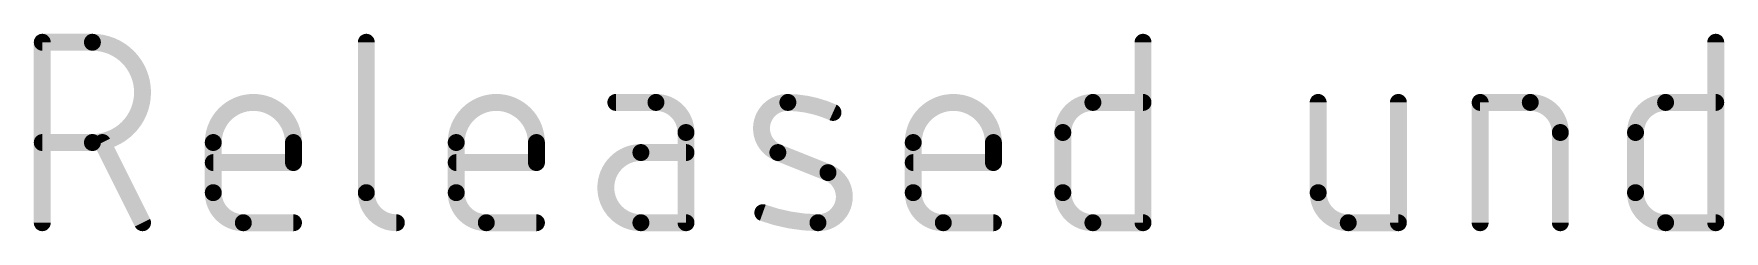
# Model space of a CAD drawing. Extents: x -26.2 to 60.5, y -16.3 to 39.9.
# Drawn here: x -26.16 to -10.94, y -8.13 to -6.35 of the extents above; entities that cross this region are included whole.
import ezdxf

# ---------------------------------------------------------------- set-up
doc = ezdxf.new("R2010")
doc.units = 0
doc.layers.add('51', color=53, linetype='CONTINUOUS')

msp = doc.modelspace()

# ---------------------------------------------------------------- linework, layer by layer
at = {"layer": '51', "const_width": 0.1524}
for points in [[(-26.0858, -8.0518), (-26.0858, -6.4262)], [(-26.0858, -6.4262), (-25.6342, -6.4262)], [(-23.1673, -6.4262), (-23.1673, -7.7809)], [(-16.1713, -6.4262), (-16.1713, -8.0518)], [(-11.013, -6.4262), (-11.013, -8.0518)], [(-20.5584, -6.9681), (-20.9197, -6.9681)], [(-16.6228, -6.9681), (-16.1713, -6.9681)], [(-14.5939, -6.9681), (-14.5939, -7.7809)], [(-13.8714, -8.0518), (-13.8714, -6.9681)], [(-13.1349, -8.0518), (-13.1349, -6.9681)], [(-13.1349, -6.9681), (-12.6834, -6.9681)], [(-11.4645, -6.9681), (-11.013, -6.9681)], [(-25.6342, -7.3293), (-26.0858, -7.3293)], [(-25.1827, -8.0518), (-25.5439, -7.3293)], [(-24.5457, -7.7809), (-24.5457, -7.3293)], [(-23.8232, -7.3293), (-23.8232, -7.5099)], [(-22.3574, -7.7809), (-22.3574, -7.3293)], [(-21.6349, -7.3293), (-21.6349, -7.5099)], [(-20.2875, -8.0518), (-20.2875, -7.239)], [(-18.2411, -7.7809), (-18.2411, -7.3293)], [(-17.5187, -7.3293), (-17.5187, -7.5099)], [(-16.8938, -7.7809), (-16.8938, -7.239)], [(-12.4125, -7.239), (-12.4125, -8.0518)], [(-11.7355, -7.7809), (-11.7355, -7.239)], [(-23.8232, -7.5099), (-24.5457, -7.5099)], [(-21.6349, -7.5099), (-22.3574, -7.5099)], [(-20.2875, -7.4196), (-20.6939, -7.4196)], [(-19.0088, -7.6002), (-19.4604, -7.4196)], [(-17.5187, -7.5099), (-18.2411, -7.5099)], [(-23.8232, -8.0518), (-24.2748, -8.0518)], [(-21.6349, -8.0518), (-22.0864, -8.0518)], [(-20.6939, -8.0518), (-20.2875, -8.0518)], [(-17.5187, -8.0518), (-17.9702, -8.0518)], [(-16.1713, -8.0518), (-16.6228, -8.0518)], [(-14.3229, -8.0518), (-13.8714, -8.0518)], [(-11.013, -8.0518), (-11.4645, -8.0518)]]:
    msp.add_lwpolyline(points, dxfattribs=at)
at = {"layer": '51'}
for points, const_width in [([(-26.0477, -6.4262, 1), (-26.1239, -6.4262)], 0.0762), ([(-26.0858, -6.3881, 1), (-26.0858, -6.4643)], 0.0762), ([(-25.6342, -7.3293, 1), (-25.6342, -6.4262)], 0.1524), ([(-25.6342, -6.3881, 1), (-25.6342, -6.4643)], 0.0762), ([(-25.6342, -6.4643, 1), (-25.6342, -6.3881)], 0.0762), ([(-23.1292, -6.4262, 1), (-23.2054, -6.4262)], 0.0762), ([(-16.1332, -6.4262, 1), (-16.2094, -6.4262)], 0.0762), ([(-10.9749, -6.4262, 1), (-11.0511, -6.4262)], 0.0762), ([(-23.8232, -7.3293, 1), (-24.5457, -7.3293)], 0.1524), ([(-21.6349, -7.3293, 1), (-22.3574, -7.3293)], 0.1524), ([(-20.9197, -6.93, 1), (-20.9197, -7.0062)], 0.0762), ([(-20.2875, -7.239, 0.4142), (-20.5584, -6.9681)], 0.1524), ([(-20.5584, -6.93, 1), (-20.5584, -7.0062)], 0.0762), ([(-20.5584, -7.0062, 1), (-20.5584, -6.93)], 0.0762), ([(-19.3701, -6.9681, 0.8318), (-19.4604, -7.4196)], 0.1524), ([(-18.9637, -7.0584, 0.1026), (-19.3701, -6.9681)], 0.1524), ([(-19.3695, -6.93, 1), (-19.3706, -7.0062)], 0.0762), ([(-19.3706, -7.0062, 1), (-19.3695, -6.93)], 0.0762), ([(-18.9793, -7.0931, 1), (-18.948, -7.0236)], 0.0762), ([(-17.5187, -7.3293, 1), (-18.2411, -7.3293)], 0.1524), ([(-16.6228, -6.9681, 0.4142), (-16.8938, -7.239)], 0.1524), ([(-16.6228, -6.93, 1), (-16.6228, -7.0062)], 0.0762), ([(-16.6228, -7.0062, 1), (-16.6228, -6.93)], 0.0762), ([(-16.1713, -7.0062, 1), (-16.1713, -6.93)], 0.0762), ([(-14.5558, -6.9681, 1), (-14.632, -6.9681)], 0.0762), ([(-13.8333, -6.9681, 1), (-13.9095, -6.9681)], 0.0762), ([(-13.0968, -6.9681, 1), (-13.173, -6.9681)], 0.0762), ([(-13.1349, -6.93, 1), (-13.1349, -7.0062)], 0.0762), ([(-12.4125, -7.239, 0.4142), (-12.6834, -6.9681)], 0.1524), ([(-12.6834, -6.93, 1), (-12.6834, -7.0062)], 0.0762), ([(-12.6834, -7.0062, 1), (-12.6834, -6.93)], 0.0762), ([(-11.4645, -6.9681, 0.4142), (-11.7355, -7.239)], 0.1524), ([(-11.4645, -6.93, 1), (-11.4645, -7.0062)], 0.0762), ([(-11.4645, -7.0062, 1), (-11.4645, -6.93)], 0.0762), ([(-11.013, -7.0062, 1), (-11.013, -6.93)], 0.0762), ([(-26.0858, -7.2912, 1), (-26.0858, -7.3674)], 0.0762), ([(-25.6342, -7.2912, 1), (-25.6342, -7.3674)], 0.0762), ([(-25.6342, -7.3674, 1), (-25.6342, -7.2912)], 0.0762), ([(-25.5099, -7.3123, 1), (-25.578, -7.3464)], 0.0762), ([(-24.5076, -7.3293, 1), (-24.5838, -7.3293)], 0.0762), ([(-24.5838, -7.3293, 1), (-24.5076, -7.3293)], 0.0762), ([(-23.7851, -7.3293, 1), (-23.8613, -7.3293)], 0.0762), ([(-23.8613, -7.3293, 1), (-23.7851, -7.3293)], 0.0762), ([(-22.3193, -7.3293, 1), (-22.3955, -7.3293)], 0.0762), ([(-22.3955, -7.3293, 1), (-22.3193, -7.3293)], 0.0762), ([(-21.5968, -7.3293, 1), (-21.673, -7.3293)], 0.0762), ([(-21.673, -7.3293, 1), (-21.5968, -7.3293)], 0.0762), ([(-20.2494, -7.239, 1), (-20.3256, -7.239)], 0.0762), ([(-20.3256, -7.239, 1), (-20.2494, -7.239)], 0.0762), ([(-18.203, -7.3293, 1), (-18.2792, -7.3293)], 0.0762), ([(-18.2792, -7.3293, 1), (-18.203, -7.3293)], 0.0762), ([(-17.4806, -7.3293, 1), (-17.5568, -7.3293)], 0.0762), ([(-17.5568, -7.3293, 1), (-17.4806, -7.3293)], 0.0762), ([(-16.8557, -7.239, 1), (-16.9319, -7.239)], 0.0762), ([(-16.9319, -7.239, 1), (-16.8557, -7.239)], 0.0762), ([(-12.3744, -7.239, 1), (-12.4506, -7.239)], 0.0762), ([(-12.4506, -7.239, 1), (-12.3744, -7.239)], 0.0762), ([(-11.6974, -7.239, 1), (-11.7736, -7.239)], 0.0762), ([(-11.7736, -7.239, 1), (-11.6974, -7.239)], 0.0762), ([(-24.5457, -7.4718, 1), (-24.5457, -7.548)], 0.0762), ([(-23.8232, -7.548, 1), (-23.8232, -7.4718)], 0.0762), ([(-22.3574, -7.4718, 1), (-22.3574, -7.548)], 0.0762), ([(-21.6349, -7.548, 1), (-21.6349, -7.4718)], 0.0762), ([(-20.6939, -7.4196, 1), (-20.6939, -8.0518)], 0.1524), ([(-20.6939, -7.3815, 1), (-20.6939, -7.4577)], 0.0762), ([(-20.6939, -7.4577, 1), (-20.6939, -7.3815)], 0.0762), ([(-20.2875, -7.4577, 1), (-20.2875, -7.3815)], 0.0762), ([(-19.4462, -7.3843, 1), (-19.4745, -7.455)], 0.0762), ([(-19.4745, -7.455, 1), (-19.4462, -7.3842)], 0.0762), ([(-18.2411, -7.4718, 1), (-18.2411, -7.548)], 0.0762), ([(-17.5187, -7.548, 1), (-17.5187, -7.4718)], 0.0762), ([(-23.8613, -7.5099, 1), (-23.7851, -7.5099)], 0.0762), ([(-21.673, -7.5099, 1), (-21.5968, -7.5099)], 0.0762), ([(-19.0991, -8.0518, 0.8318), (-19.0088, -7.6002)], 0.1524), ([(-18.9947, -7.5649, 1), (-19.023, -7.6356)], 0.0762), ([(-19.023, -7.6356, 1), (-18.9947, -7.5649)], 0.0762), ([(-17.5568, -7.5099, 1), (-17.4806, -7.5099)], 0.0762), ([(-24.5457, -7.7809, 0.4142), (-24.2748, -8.0518)], 0.1524), ([(-24.5076, -7.7809, 1), (-24.5838, -7.7809)], 0.0762), ([(-24.5838, -7.7809, 1), (-24.5076, -7.7809)], 0.0762), ([(-23.1673, -7.7809, 0.4142), (-22.8964, -8.0518)], 0.1524), ([(-23.1292, -7.7809, 1), (-23.2054, -7.7809)], 0.0762), ([(-23.2054, -7.7809, 1), (-23.1292, -7.7809)], 0.0762), ([(-22.3574, -7.7809, 0.4142), (-22.0864, -8.0518)], 0.1524), ([(-22.3193, -7.7809, 1), (-22.3955, -7.7809)], 0.0762), ([(-22.3955, -7.7809, 1), (-22.3193, -7.7809)], 0.0762), ([(-18.2411, -7.7809, 0.4142), (-17.9702, -8.0518)], 0.1524), ([(-18.203, -7.7809, 1), (-18.2792, -7.7809)], 0.0762), ([(-18.2792, -7.7809, 1), (-18.203, -7.7809)], 0.0762), ([(-16.8938, -7.7809, 0.4142), (-16.6228, -8.0518)], 0.1524), ([(-16.8557, -7.7809, 1), (-16.9319, -7.7809)], 0.0762), ([(-16.9319, -7.7809, 1), (-16.8557, -7.7809)], 0.0762), ([(-14.5939, -7.7809, 0.4142), (-14.3229, -8.0518)], 0.1524), ([(-14.5558, -7.7809, 1), (-14.632, -7.7809)], 0.0762), ([(-14.632, -7.7809, 1), (-14.5558, -7.7809)], 0.0762), ([(-11.7355, -7.7809, 0.4142), (-11.4645, -8.0518)], 0.1524), ([(-11.6974, -7.7809, 1), (-11.7736, -7.7809)], 0.0762), ([(-11.7736, -7.7809, 1), (-11.6974, -7.7809)], 0.0762), ([(-19.5829, -7.9256, 1), (-19.6087, -7.9973)], 0.0762), ([(-19.5958, -7.9615, 0.083), (-19.0991, -8.0518)], 0.1524), ([(-26.1239, -8.0518, 1), (-26.0477, -8.0518)], 0.0762), ([(-25.2168, -8.0688, 1), (-25.1486, -8.0348)], 0.0762), ([(-24.2748, -8.0137, 1), (-24.2748, -8.0899)], 0.0762), ([(-24.2748, -8.0899, 1), (-24.2748, -8.0137)], 0.0762), ([(-23.8232, -8.0899, 1), (-23.8232, -8.0137)], 0.0762), ([(-22.8964, -8.0899, 1), (-22.8964, -8.0137)], 0.0762), ([(-22.0864, -8.0137, 1), (-22.0864, -8.0899)], 0.0762), ([(-22.0864, -8.0899, 1), (-22.0864, -8.0137)], 0.0762), ([(-21.6349, -8.0899, 1), (-21.6349, -8.0137)], 0.0762), ([(-20.6939, -8.0137, 1), (-20.6939, -8.0899)], 0.0762), ([(-20.6939, -8.0899, 1), (-20.6939, -8.0137)], 0.0762), ([(-20.3256, -8.0518, 1), (-20.2494, -8.0518)], 0.0762), ([(-20.2875, -8.0899, 1), (-20.2875, -8.0137)], 0.0762), ([(-19.0986, -8.0137, 1), (-19.0997, -8.0899)], 0.0762), ([(-19.0997, -8.0899, 1), (-19.0986, -8.0137)], 0.0762), ([(-17.9702, -8.0137, 1), (-17.9702, -8.0899)], 0.0762), ([(-17.9702, -8.0899, 1), (-17.9702, -8.0137)], 0.0762), ([(-17.5187, -8.0899, 1), (-17.5187, -8.0137)], 0.0762), ([(-16.6228, -8.0137, 1), (-16.6228, -8.0899)], 0.0762), ([(-16.6228, -8.0899, 1), (-16.6228, -8.0137)], 0.0762), ([(-16.2094, -8.0518, 1), (-16.1332, -8.0518)], 0.0762), ([(-16.1713, -8.0899, 1), (-16.1713, -8.0137)], 0.0762), ([(-14.3229, -8.0137, 1), (-14.3229, -8.0899)], 0.0762), ([(-14.3229, -8.0899, 1), (-14.3229, -8.0137)], 0.0762), ([(-13.9095, -8.0518, 1), (-13.8333, -8.0518)], 0.0762), ([(-13.8714, -8.0899, 1), (-13.8714, -8.0137)], 0.0762), ([(-13.173, -8.0518, 1), (-13.0968, -8.0518)], 0.0762), ([(-12.4506, -8.0518, 1), (-12.3744, -8.0518)], 0.0762), ([(-11.4645, -8.0137, 1), (-11.4645, -8.0899)], 0.0762), ([(-11.4645, -8.0899, 1), (-11.4645, -8.0137)], 0.0762), ([(-11.0511, -8.0518, 1), (-10.9749, -8.0518)], 0.0762), ([(-11.013, -8.0899, 1), (-11.013, -8.0137)], 0.0762)]:
    msp.add_lwpolyline(points, format="xyb", dxfattribs=dict(at, const_width=const_width))

doc.saveas('drawing.dxf')
